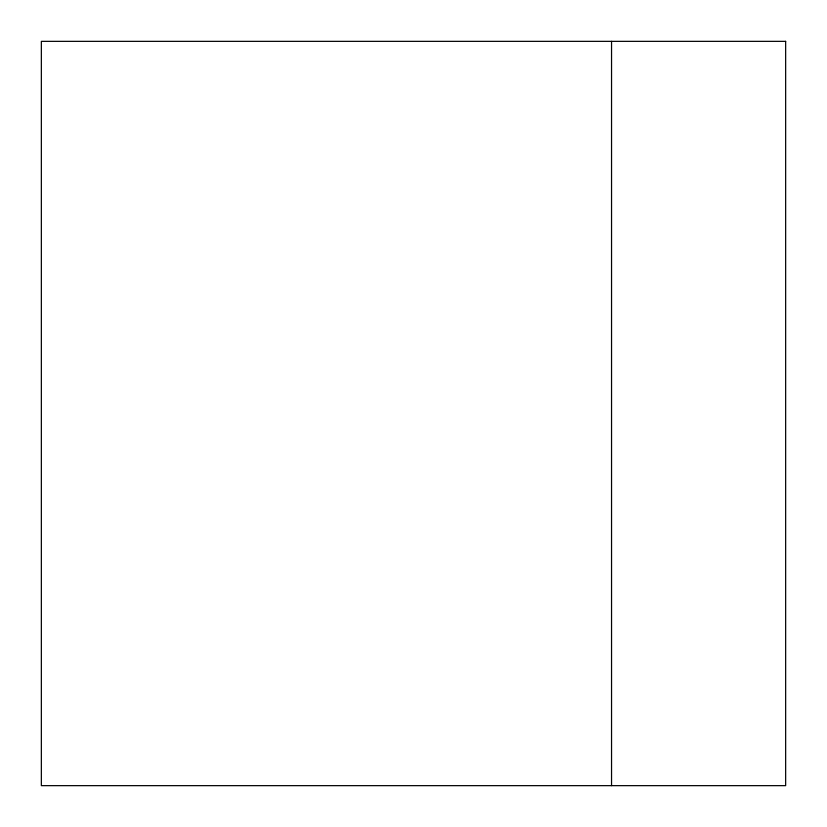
<?xml version="1.0" encoding="UTF-8"?>
<svg xmlns="http://www.w3.org/2000/svg" width="827" height="827" viewBox="0 0 827 827"><rect width="100%" height="100%" fill="white"/><g stroke="black" fill="none" stroke-linecap="round" stroke-linejoin="round"><path stroke-width="1.24" d="M611.546 41.35L611.546 785.65M785.65 41.35L41.35 41.35L41.35 785.65L785.65 785.65L785.65 41.35"/></g></svg>
